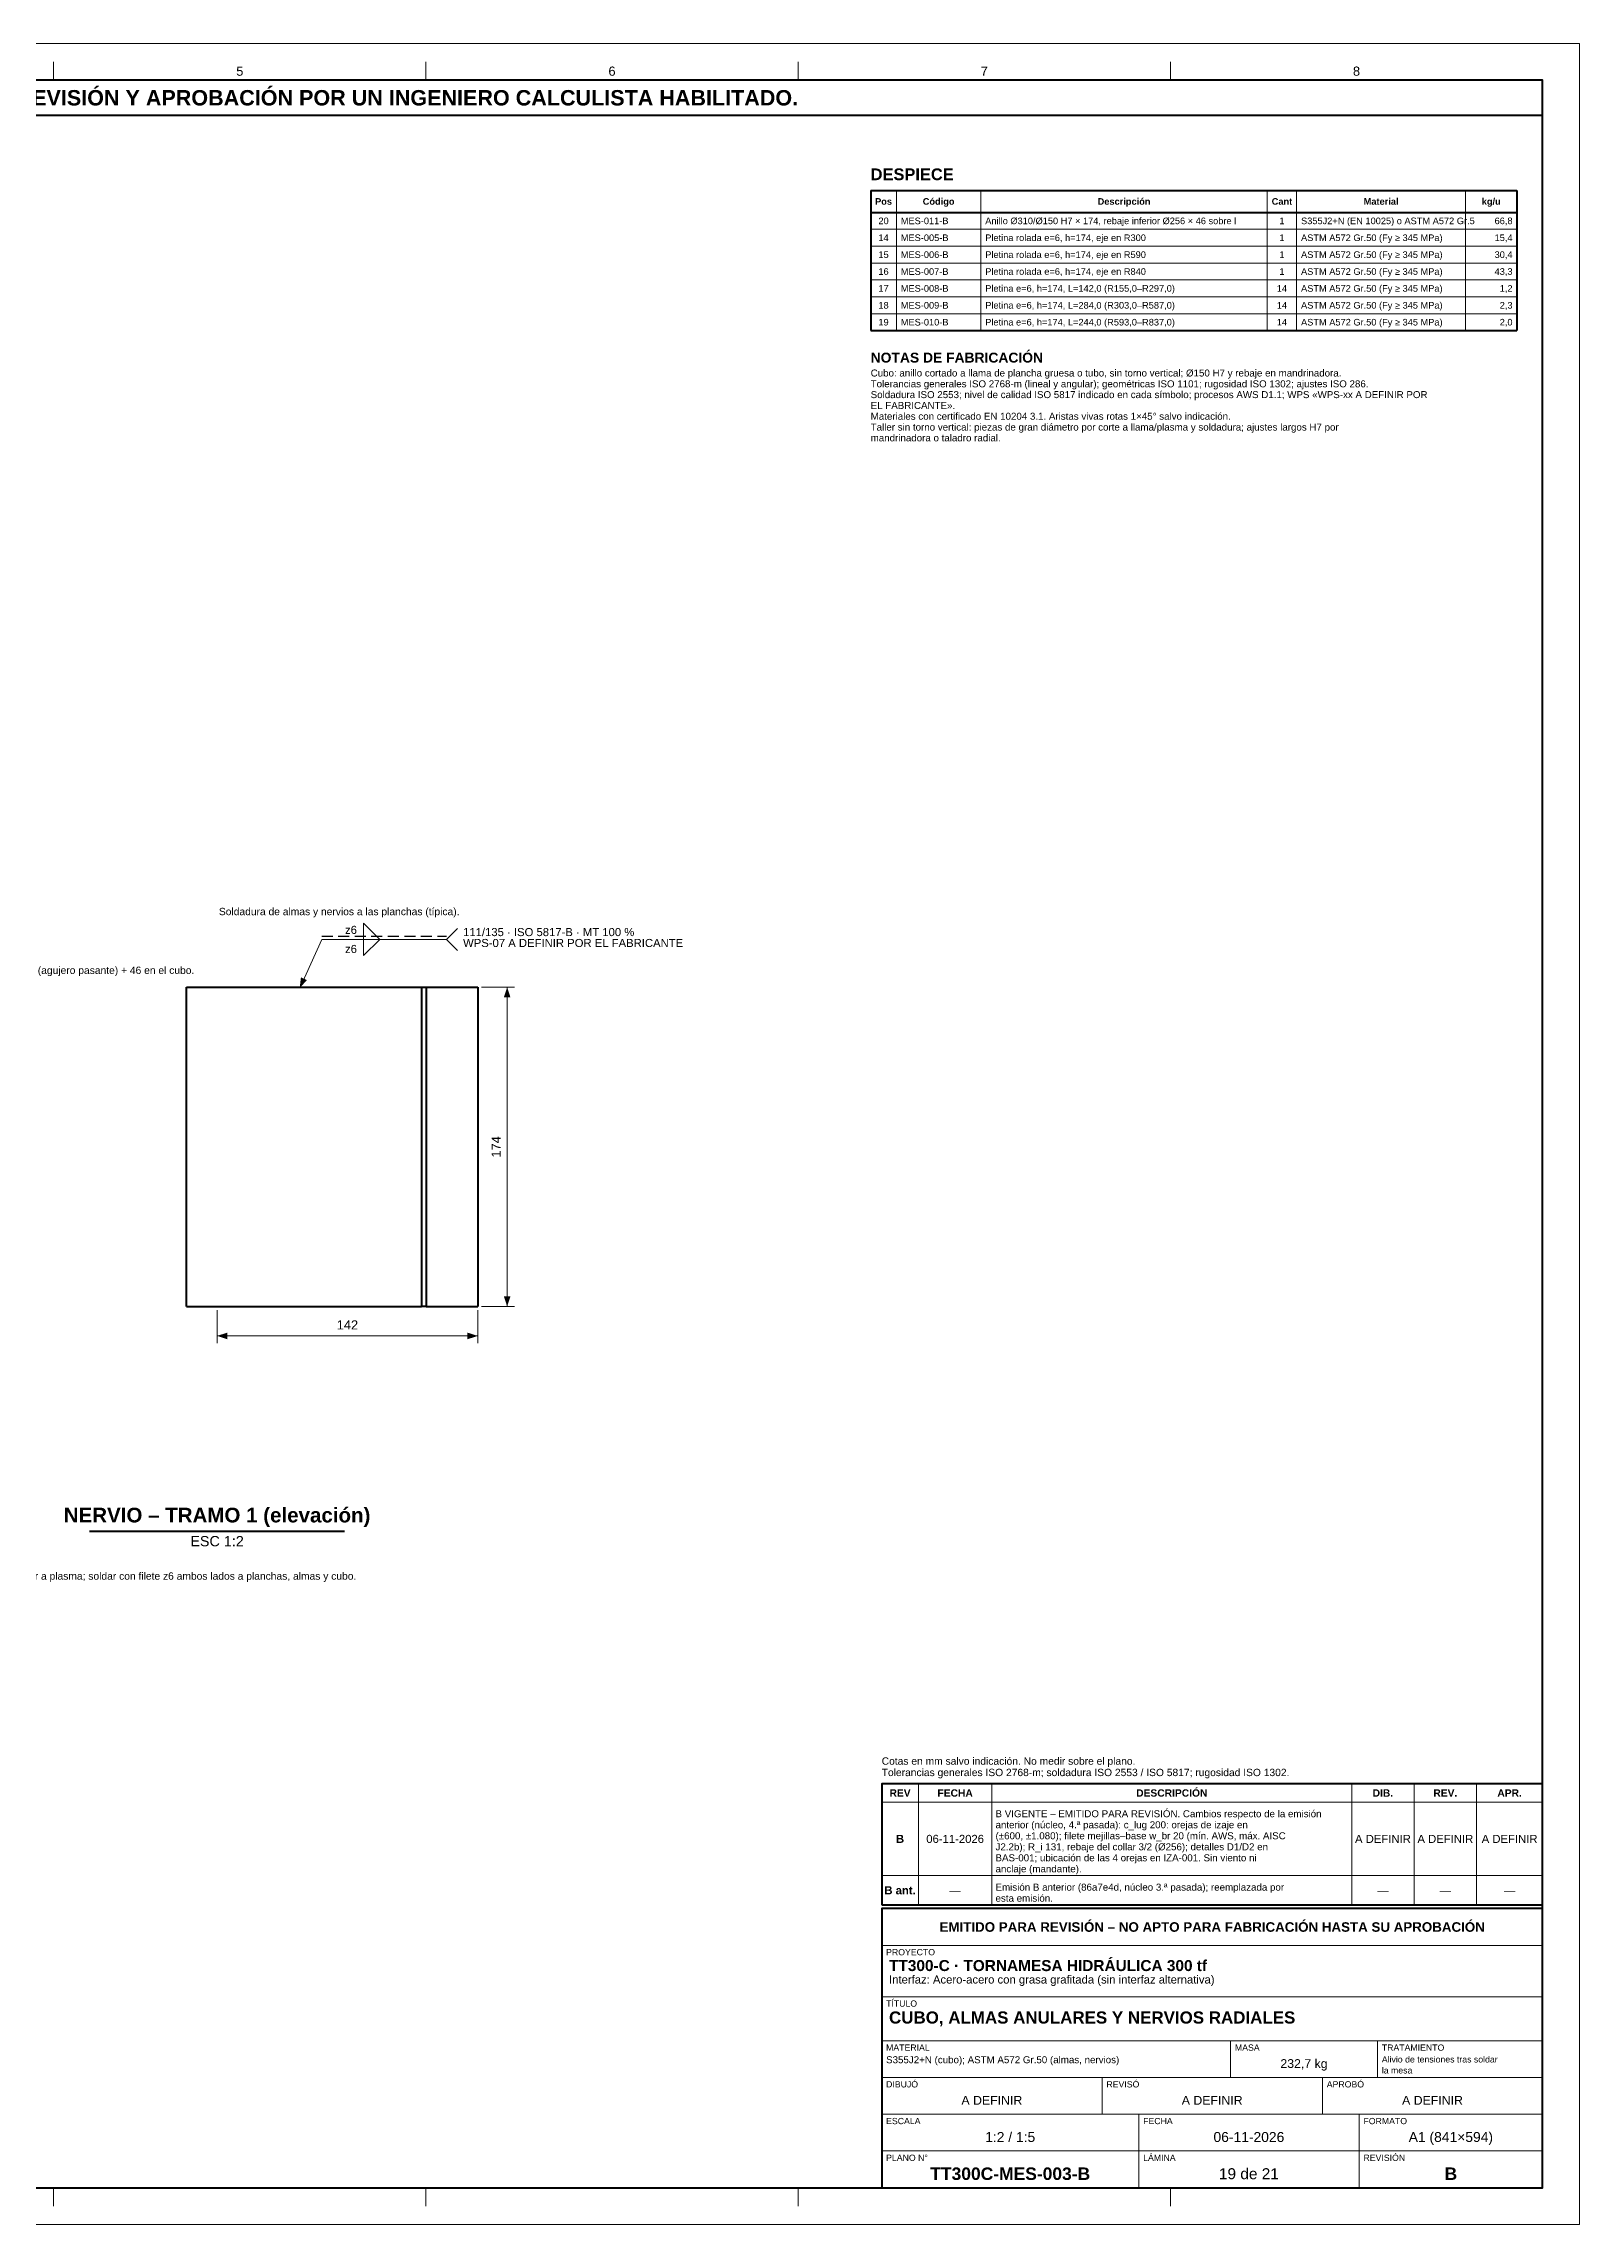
# Model space of a CAD drawing. Header units: millimetres. Extents: x 0 to 841, y 0 to 594.
# Drawn here: x 423 to 841, y 0 to 594 of the extents above; entities that cross this region are included whole.
import ezdxf
from ezdxf.enums import TextEntityAlignment as Align

# ---------------------------------------------------------------- set-up
doc = ezdxf.new("R2010")
doc.units = ezdxf.units.MM
doc.linetypes.add('OCULTO', pattern=[4.5, 3, -1.5])
for name, color, linetype, lineweight in [('COTA', 7, 'CONTINUOUS', 18), ('FINA', 7, 'CONTINUOUS', 18), ('MARCO', 7, 'CONTINUOUS', 70), ('OCU', 7, 'OCULTO', 25), ('TXT', 7, 'CONTINUOUS', 25), ('VIS', 7, 'CONTINUOUS', 50)]:
    doc.layers.add(name, color=color, linetype=linetype, lineweight=lineweight)
doc.styles.add('STD', font='LiberationSans-Regular.ttf')
doc.styles.add('STDB', font='LiberationSans-Bold.ttf')

msp = doc.modelspace()

# ---------------------------------------------------------------- linework, layer by layer
at = {"layer": 'COTA'}
for p, q in [((532.5, 350), (535.5, 353)), ((492.5, 336.75), (498.5, 350)), ((498.5, 350), (532.5, 350)), ((532.5, 350), (535.5, 347)), ((542, 337), (551, 337)), ((549, 250), (549, 337)), ((542, 250), (551, 250)), ((470, 249), (470, 240)), ((541, 249), (541, 240)), ((470, 242), (541, 242))]:
    msp.add_line(p, q, dxfattribs=at)
for points in [[(509.9, 350), (509.9, 354.4), (514.3, 350)], [(509.9, 350), (509.9, 345.6), (514.3, 350)]]:
    msp.add_lwpolyline(points, close=True, dxfattribs=at)
for points in [[(492.5, 336.75), (494.47, 338.93), (492.84, 339.67)], [(549, 337), (548.1, 334.2), (549.9, 334.2)], [(549, 250), (549.9, 252.8), (548.1, 252.8)], [(470, 242), (472.8, 241.1), (472.8, 242.9)], [(541, 242), (538.2, 242.9), (538.2, 241.1)]]:
    msp.add_solid(points, dxfattribs=at)
at = {"layer": 'FINA'}
for p, q in [((425.5, 584), (425.5, 589)), ((526.88, 584), (526.88, 589)), ((628.25, 584), (628.25, 589)), ((729.62, 584), (729.62, 589)), ((655, 554), (655, 515.82)), ((678, 554), (678, 515.82)), ((756, 554), (756, 515.82)), ((764, 554), (764, 515.82)), ((810, 554), (810, 515.82)), ((648, 543.42), (824, 543.42)), ((648, 538.82), (824, 538.82)), ((648, 534.22), (824, 534.22)), ((648, 529.62), (824, 529.62)), ((648, 525.02), (824, 525.02)), ((648, 520.42), (824, 520.42)), ((661, 87), (661, 120)), ((681, 87), (681, 120)), ((779, 87), (779, 120)), ((796, 87), (796, 120)), ((813, 87), (813, 120)), ((651, 115), (831, 115)), ((651, 95), (831, 95)), ((651, 87), (831, 87)), ((651, 86), (831, 86)), ((651, 76), (831, 76)), ((651, 62), (831, 62)), ((651, 50), (831, 50)), ((746, 40), (746, 50)), ((786, 40), (786, 50)), ((651, 40), (831, 40)), ((711, 30), (711, 40)), ((771, 30), (771, 40)), ((651, 30), (831, 30)), ((721, 20), (721, 30)), ((781, 20), (781, 30)), ((651, 20), (831, 20)), ((721, 10), (721, 20)), ((781, 10), (781, 20)), ((425.5, 10), (425.5, 5)), ((526.88, 10), (526.88, 5)), ((628.25, 10), (628.25, 5)), ((729.62, 10), (729.62, 5))]:
    msp.add_line(p, q, dxfattribs=at)
msp.add_lwpolyline([(0, 0), (841, 0), (841, 594), (0, 594)], close=True, dxfattribs=at)
at = {"layer": 'MARCO'}
for points in [[(20, 10), (831, 10), (831, 584), (20, 584)], [(20, 574.5), (831, 574.5), (831, 584), (20, 584)], [(651, 87), (831, 87), (831, 120), (651, 120)], [(651, 10), (831, 10), (831, 86), (651, 86)]]:
    msp.add_lwpolyline(points, close=True, dxfattribs=at)
at = {"layer": 'OCU'}
msp.add_line((498.5, 350.9), (532.5, 350.9), dxfattribs=at)
at = {"layer": 'VIS'}
for p, q in [((648, 554), (824, 554)), ((648, 554), (648, 515.82)), ((824, 554), (824, 515.82)), ((648, 548.02), (824, 548.02)), ((648, 515.82), (824, 515.82)), ((435.28, 188.8), (504.72, 188.8))]:
    msp.add_line(p, q, dxfattribs=at)
for points in [[(461.67, 250), (461.67, 337)], [(461.67, 337), (525.64, 337)], [(525.64, 337), (525.85, 337), (526.07, 337), (526.29, 337), (526.5, 337), (526.72, 337), (526.94, 337)], [(525.64, 337), (525.64, 250)], [(526.94, 337), (540.99, 337)], [(526.94, 337), (526.94, 250)], [(540.99, 337), (540.99, 337), (540.99, 337), (541, 337), (541, 337), (541, 337), (541, 337)], [(540.99, 337), (540.99, 250)], [(541, 337), (541, 250)], [(461.67, 250), (525.64, 250)], [(526.94, 250), (526.72, 250), (526.5, 250), (526.29, 250), (526.07, 250), (525.85, 250), (525.64, 250)], [(526.94, 250), (540.99, 250)], [(541, 250), (541, 250), (541, 250), (541, 250), (540.99, 250), (540.99, 250), (540.99, 250)]]:
    msp.add_lwpolyline(points, dxfattribs=at)

# ---------------------------------------------------------------- texts
at = {"layer": 'TXT'}
for s, height, style, p in [('ESTOS PLANOS NO SON VÁLIDOS PARA FABRICACIÓN HASTA SU REVISIÓN Y APROBACIÓN POR UN INGENIERO CALCULISTA HABILITADO.', 4.2, 'STDB', (425.5, 579.25)), ('5', 2.5, 'STD', (476.19, 586.5)), ('6', 2.5, 'STD', (577.56, 586.5)), ('7', 2.5, 'STD', (678.94, 586.5)), ('8', 2.5, 'STD', (780.31, 586.5)), ('Pos', 1.8, 'STDB', (651.5, 551.01)), ('20', 1.8, 'STD', (651.5, 545.72)), ('Código', 1.8, 'STDB', (666.5, 551.01)), ('Descripción', 1.8, 'STDB', (717, 551.01)), ('Cant', 1.8, 'STDB', (760, 551.01)), ('1', 1.8, 'STD', (760, 545.72)), ('Material', 1.8, 'STDB', (787, 551.01)), ('kg/u', 1.8, 'STDB', (817, 551.01)), ('14', 1.8, 'STD', (651.5, 541.12)), ('1', 1.8, 'STD', (760, 541.12)), ('15', 1.8, 'STD', (651.5, 536.52)), ('1', 1.8, 'STD', (760, 536.52)), ('16', 1.8, 'STD', (651.5, 531.92)), ('1', 1.8, 'STD', (760, 531.92)), ('17', 1.8, 'STD', (651.5, 527.32)), ('18', 1.8, 'STD', (651.5, 522.72)), ('14', 1.8, 'STD', (760, 527.32)), ('14', 1.8, 'STD', (760, 522.72)), ('19', 1.8, 'STD', (651.5, 518.12)), ('14', 1.8, 'STD', (760, 518.12)), ('DESCRIPCIÓN', 2, 'STDB', (730, 117.5)), ('REV', 2, 'STDB', (656, 117.5)), ('FECHA', 2, 'STDB', (671, 117.5)), ('DIB.', 2, 'STDB', (787.5, 117.5)), ('REV.', 2, 'STDB', (804.5, 117.5)), ('APR.', 2, 'STDB', (822, 117.5)), ('B', 2.2, 'STDB', (656, 105)), ('06-11-2026', 2.2, 'STD', (671, 105)), ('A DEFINIR', 2.2, 'STD', (787.5, 105)), ('A DEFINIR', 2.2, 'STD', (804.5, 105)), ('A DEFINIR', 2.2, 'STD', (822, 105)), ('B ant.', 2.2, 'STDB', (656, 91)), ('—', 2.2, 'STD', (671, 91)), ('—', 2.2, 'STD', (787.5, 91)), ('—', 2.2, 'STD', (804.5, 91)), ('—', 2.2, 'STD', (822, 91)), ('EMITIDO PARA REVISIÓN – NO APTO PARA FABRICACIÓN HASTA SU APROBACIÓN', 2.6, 'STDB', (741, 81)), ('232,7 kg', 2.4, 'STD', (766, 43.8)), ('A DEFINIR', 2.4, 'STD', (681, 33.8)), ('A DEFINIR', 2.4, 'STD', (741, 33.8)), ('A DEFINIR', 2.4, 'STD', (801, 33.8)), ('1:2 / 1:5', 2.7, 'STD', (686, 23.8)), ('06-11-2026', 2.7, 'STD', (751, 23.8)), ('A1 (841×594)', 2.7, 'STD', (806, 23.8)), ('TT300C-MES-003-B', 3.4, 'STDB', (686, 13.8)), ('19 de 21', 3, 'STD', (751, 13.8)), ('B', 3.4, 'STDB', (806, 13.8))]:
    msp.add_text(s, height=height, dxfattribs=dict(at, style=style)).set_placement(p, align=Align.MIDDLE_CENTER)
for s, height, style, p in [('DESPIECE', 3.2, 'STDB', (648, 560)), ('Cubo: anillo cortado a llama de plancha gruesa o tubo, sin torno vertical; Ø150 H7 y rebaje en mandrinadora.', 1.9, 'STD', (648, 505.23)), ('NOTAS DE FABRICACIÓN', 2.7, 'STDB', (648, 509.82)), ('Tolerancias generales ISO 2768-m (lineal y angular); geométricas ISO 1101; rugosidad ISO 1302; ajustes ISO 286.', 1.9, 'STD', (648, 502.28)), ('Soldadura ISO 2553; nivel de calidad ISO 5817 indicado en cada símbolo; procesos AWS D1.1; WPS «WPS-xx A DEFINIR POR', 1.9, 'STD', (648, 499.34)), ('EL FABRICANTE».', 1.9, 'STD', (648, 496.39)), ('Materiales con certificado EN 10204 3.1. Aristas vivas rotas 1×45° salvo indicación.', 1.9, 'STD', (648, 493.45)), ('Taller sin torno vertical: piezas de gran diámetro por corte a llama/plasma y soldadura; ajustes largos H7 por', 1.9, 'STD', (648, 490.5)), ('mandrinadora o taladro radial.', 1.9, 'STD', (648, 487.56)), ('B VIGENTE – EMITIDO PARA REVISIÓN. Cambios respecto de la emisión', 1.9, 'STD', (682, 112.8)), ('anterior (núcleo, 4.ª pasada): c_lug 200: orejas de izaje en', 1.9, 'STD', (682, 109.8)), ('(±600, ±1.080); filete mejillas–base w_br 20 (mín. AWS, máx. AISC', 1.9, 'STD', (682, 106.8)), ('J2.2b); R_i 131, rebaje del collar 3/2 (Ø256); detalles D1/D2 en', 1.9, 'STD', (682, 103.8)), ('anclaje (mandante).', 1.9, 'STD', (682, 97.8)), ('BAS-001; ubicación de las 4 orejas en IZA-001. Sin viento ni', 1.9, 'STD', (682, 100.8)), ('esta emisión.', 1.9, 'STD', (682, 89.8)), ('Emisión B anterior (86a7e4d, núcleo 3.ª pasada); reemplazada por', 1.9, 'STD', (682, 92.8)), ('PROYECTO', 1.7, 'STD', (652.2, 75)), ('TT300-C · TORNAMESA HIDRÁULICA 300 tf', 3, 'STDB', (653, 72)), ('Interfaz: Acero-acero con grasa grafitada (sin interfaz alternativa)', 2.2, 'STD', (653, 67.8)), ('TÍTULO', 1.7, 'STD', (652.2, 61)), ('CUBO, ALMAS ANULARES Y NERVIOS RADIALES', 3.3, 'STDB', (653, 58)), ('MATERIAL', 1.7, 'STD', (652.2, 49)), ('MASA', 1.7, 'STD', (747.2, 49)), ('TRATAMIENTO', 1.7, 'STD', (787.2, 49)), ('S355J2+N (cubo); ASTM A572 Gr.50 (almas, nervios)', 1.9, 'STD', (652.2, 45.8)), ('Alivio de tensiones tras soldar', 1.7, 'STD', (787.2, 45.8)), ('la mesa', 1.7, 'STD', (787.2, 42.8)), ('DIBUJÓ', 1.7, 'STD', (652.2, 39)), ('REVISÓ', 1.7, 'STD', (712.2, 39)), ('APROBÓ', 1.7, 'STD', (772.2, 39)), ('ESCALA', 1.7, 'STD', (652.2, 29)), ('FECHA', 1.7, 'STD', (722.2, 29)), ('FORMATO', 1.7, 'STD', (782.2, 29)), ('PLANO N°', 1.7, 'STD', (652.2, 19)), ('LÁMINA', 1.7, 'STD', (722.2, 19)), ('REVISIÓN', 1.7, 'STD', (782.2, 19))]:
    msp.add_text(s, height=height, dxfattribs=dict(at, style=style)).set_placement(p, align=Align.TOP_LEFT)
at = {"layer": 'TXT', "style": 'STD'}
for s, height, p in [('MES-011-B', 1.8, (656.2, 545.72)), ('Anillo Ø310/Ø150 H7 × 174, rebaje inferior Ø256 × 46 sobre l', 1.8, (679.2, 545.72)), ('S355J2+N (EN 10025) o ASTM A572 Gr.5', 1.8, (765.2, 545.72)), ('MES-005-B', 1.8, (656.2, 541.12)), ('Pletina rolada e=6, h=174, eje en R300', 1.8, (679.2, 541.12)), ('ASTM A572 Gr.50 (Fy ≥ 345 MPa)', 1.8, (765.2, 541.12)), ('MES-006-B', 1.8, (656.2, 536.52)), ('Pletina rolada e=6, h=174, eje en R590', 1.8, (679.2, 536.52)), ('ASTM A572 Gr.50 (Fy ≥ 345 MPa)', 1.8, (765.2, 536.52)), ('MES-007-B', 1.8, (656.2, 531.92)), ('Pletina rolada e=6, h=174, eje en R840', 1.8, (679.2, 531.92)), ('ASTM A572 Gr.50 (Fy ≥ 345 MPa)', 1.8, (765.2, 531.92)), ('MES-008-B', 1.8, (656.2, 527.32)), ('MES-009-B', 1.8, (656.2, 522.72)), ('Pletina e=6, h=174, L=142,0 (R155,0–R297,0)', 1.8, (679.2, 527.32)), ('Pletina e=6, h=174, L=284,0 (R303,0–R587,0)', 1.8, (679.2, 522.72)), ('ASTM A572 Gr.50 (Fy ≥ 345 MPa)', 1.8, (765.2, 527.32)), ('ASTM A572 Gr.50 (Fy ≥ 345 MPa)', 1.8, (765.2, 522.72)), ('MES-010-B', 1.8, (656.2, 518.12)), ('Pletina e=6, h=174, L=244,0 (R593,0–R837,0)', 1.8, (679.2, 518.12)), ('ASTM A572 Gr.50 (Fy ≥ 345 MPa)', 1.8, (765.2, 518.12)), ('111/135 · ISO 5817-B · MT 100 %', 2.2, (537, 352)), ('WPS-07 A DEFINIR POR EL FABRICANTE', 2.2, (537, 349.03))]:
    msp.add_text(s, height=height, dxfattribs=at).set_placement(p, align=Align.MIDDLE_LEFT)
for s, height, p in [('66,8', 1.8, (822.8, 545.72)), ('15,4', 1.8, (822.8, 541.12)), ('30,4', 1.8, (822.8, 536.52)), ('43,3', 1.8, (822.8, 531.92)), ('2,3', 1.8, (822.8, 522.72)), ('1,2', 1.8, (822.8, 527.32)), ('2,0', 1.8, (822.8, 518.12)), ('z6', 2.2, (508.1, 352.6)), ('z6', 2.2, (508.1, 347.4))]:
    msp.add_text(s, height=height, dxfattribs=at).set_placement(p, align=Align.MIDDLE_RIGHT)
for s, p in [('Soldadura de almas y nervios a las planchas (típica).', (470.5, 356)), ('Rebaje del collar medido desde la cara inferior de la mesa: h = h_collar − δ + c_boss_a = 62 (250 de collar, δ = 0, c_boss_a = 2): 16 en la plancha inferior (agujero pasante) + 46 en el cubo.', (230, 340)), ('Espesor 6; cortar a plasma; soldar con filete z6 ambos lados a planchas, almas y cubo.', (400, 175)), ('Cotas en mm salvo indicación. No medir sobre el plano.', (651, 124.6)), ('Tolerancias generales ISO 2768-m; soldadura ISO 2553 / ISO 5817; rugosidad ISO 1302.', (651, 121.5))]:
    msp.add_text(s, height=2, dxfattribs=at).set_placement(p, align=Align.BOTTOM_LEFT)
msp.add_text('174', height=2.5, rotation=90, dxfattribs=at).set_placement((548, 293.5), align=Align.BOTTOM_CENTER)
at = {"layer": 'TXT'}
for s, height, style, p in [('142', 2.5, 'STD', (505.5, 243)), ('NERVIO – TRAMO 1 (elevación)', 4, 'STDB', (470, 190))]:
    msp.add_text(s, height=height, dxfattribs=dict(at, style=style)).set_placement(p, align=Align.BOTTOM_CENTER)
at = {"layer": 'TXT', "style": 'STD'}
msp.add_text('ESC 1:2', height=2.8, dxfattribs=at).set_placement((470, 187.5), align=Align.TOP_CENTER)

doc.saveas('drawing.dxf')
